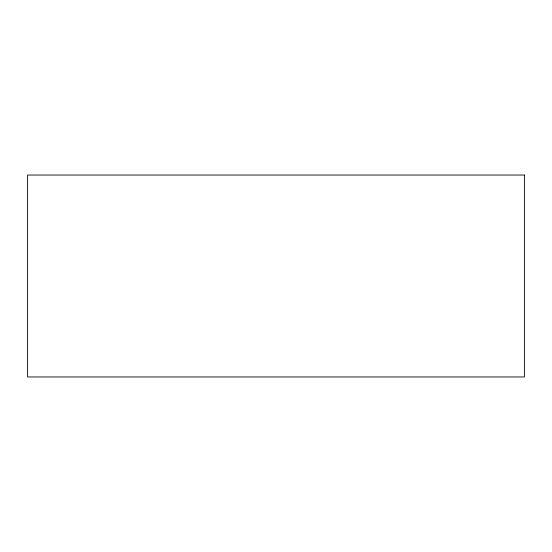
<?xml version="1.0" encoding="UTF-8"?>
<svg xmlns="http://www.w3.org/2000/svg" width="552" height="552" viewBox="0 0 552 552"><rect width="100%" height="100%" fill="white"/><g stroke="black" fill="none" stroke-linecap="round" stroke-linejoin="round"><path stroke-width="0.83" d="M524.4 175.039L27.6 175.039L27.6 376.961L524.4 376.961L524.4 175.039"/></g></svg>
